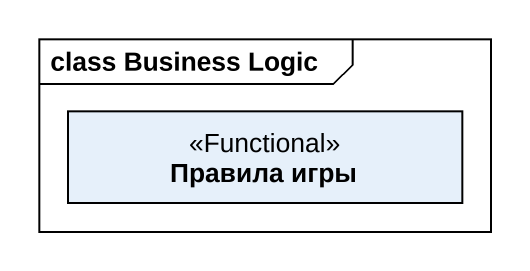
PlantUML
@startuml
mainframe class Business Logic
hide circle
hide empty members
class "Правила игры" as Правила_игры <<Functional>>
@enduml
